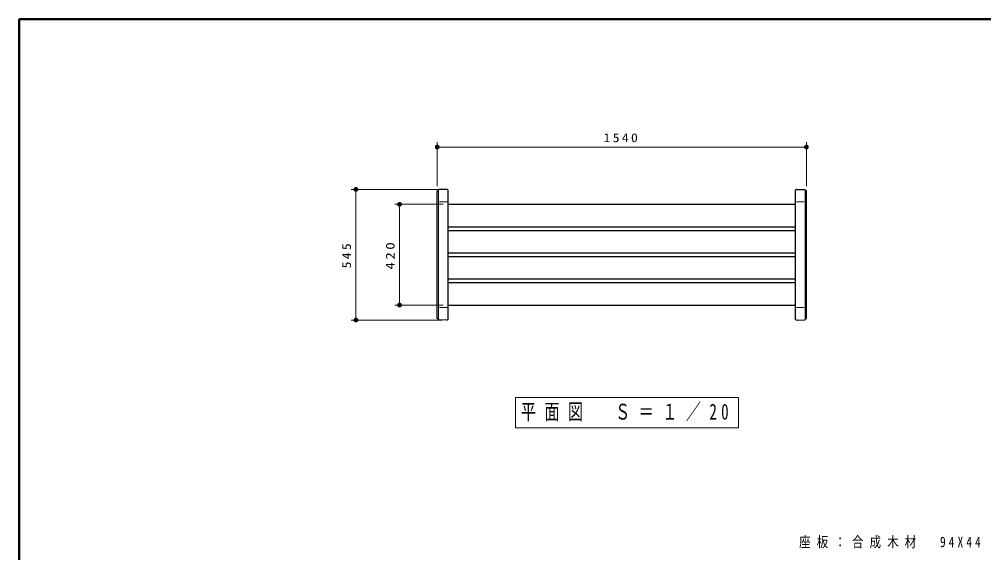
# Model space of a CAD drawing. Units: millimetres on the paper, scale 1:20. Extents: x -726 to 0, y -5 to 257.
# Drawn here: x -365 to -163.9, y 145.8 to 257 of the extents above; entities that cross this region are included whole.
import ezdxf

# ---------------------------------------------------------------- set-up
doc = ezdxf.new("R2010")
doc.units = ezdxf.units.MM
doc.layers.add('1_20', color=7, linetype='Continuous', lineweight=25)
doc.layers.add('NAKAMURA図枠', color=7, linetype='Continuous', lineweight=13)
doc.styles.add('ＭＳ ゴシック', font='')
doc.styles.get('ＭＳ ゴシック').set_extended_font_data('MS Gothic')

# ---------------------------------------------------------------- blocks, each defined once
blk = doc.blocks.new('filled_dot')
at = {"color": 0, "linetype": 'Continuous', "lineweight": -2, "const_width": 1.25}
blk.add_lwpolyline([(-0.625, 0, 1), (0.625, 0, 1)], format="xyb", close=True, dxfattribs=at)

msp = doc.modelspace()

# ---------------------------------------------------------------- linework, layer by layer
at = {"layer": '1_20', "lineweight": 13}
for p, q in [((-277.825, 222.212), (-277.825, 231.363)), ((-200.839, 222.212), (-200.839, 231.363)), ((-277.825, 230.363), (-200.839, 230.363)), ((-276.782, 221.549), (-295.791, 221.549)), ((-294.791, 194.299), (-294.791, 221.549)), ((-277.563, 194.472), (-277.563, 221.376)), ((-201.1, 194.472), (-201.1, 221.376)), ((-276.582, 218.424), (-286.688, 218.424)), ((-285.688, 197.424), (-285.688, 218.424)), ((-275.775, 218.924), (-277.362, 218.924)), ((-202.889, 218.924), (-201.301, 218.924)), ((-276.582, 197.424), (-286.688, 197.424)), ((-275.775, 196.924), (-277.362, 196.924)), ((-202.889, 196.924), (-201.301, 196.924)), ((-276.782, 194.299), (-295.791, 194.299)), ((-215.028, 178.153), (-261.528, 178.153)), ((-261.528, 178.153), (-261.528, 171.853)), ((-215.028, 171.853), (-215.028, 178.153)), ((-261.528, 171.853), (-215.028, 171.853))]:
    msp.add_line(p, q, dxfattribs=at)
at = {"layer": '1_20'}
for p, q in [((-275.782, 221.549), (-277.478, 221.499)), ((-275.582, 194.447), (-275.582, 221.402)), ((-203.082, 194.447), (-203.082, 221.402)), ((-202.882, 221.549), (-201.185, 221.499)), ((-277.825, 194.637), (-277.825, 221.212)), ((-200.839, 194.637), (-200.839, 221.212)), ((-275.582, 218.424), (-203.082, 218.424)), ((-275.582, 213.724), (-203.082, 213.724)), ((-275.582, 212.991), (-203.082, 212.991)), ((-275.582, 208.291), (-203.082, 208.291)), ((-275.582, 207.558), (-203.082, 207.558)), ((-275.582, 202.858), (-203.082, 202.858)), ((-275.582, 202.124), (-203.082, 202.124)), ((-275.582, 197.424), (-203.082, 197.424)), ((-275.782, 194.299), (-277.478, 194.35)), ((-202.882, 194.299), (-201.185, 194.35))]:
    msp.add_line(p, q, dxfattribs=at)
for centre, radius, start, end in [((-277.775, 221.212), 0.05, 92.70761, 180), ((-277.788, 221.486), 0.225, 272.70761, 344.37567), ((-277.475, 221.399), 0.1, 92, 164.3757), ((-275.775, 221.349), 0.2, 360, 92), ((-202.889, 221.349), 0.2, 88, 180), ((-201.189, 221.399), 0.1, 15.6243, 88), ((-200.876, 221.486), 0.225, 195.62433, 267.29239), ((-200.889, 221.212), 0.05, 360, 87.29239), ((-277.775, 194.637), 0.05, 180.00001, 267.29239), ((-277.788, 194.362), 0.225, 15.62433, 87.29239), ((-277.475, 194.45), 0.1, 195.6243, 268), ((-275.775, 194.499), 0.2, 268.00001, 0), ((-202.889, 194.499), 0.2, 180, 271.99999), ((-201.189, 194.45), 0.1, 272, 344.3757), ((-200.876, 194.362), 0.225, 92.70761, 164.37567), ((-200.889, 194.637), 0.05, 272.70761, 359.99999)]:
    msp.add_arc(centre, radius, start, end, dxfattribs=at)
at = {"layer": 'NAKAMURA図枠', "lineweight": 50}
for p, q in [((-365, 257), (-365, 0)), ((0, 257), (-365, 257))]:
    msp.add_line(p, q, dxfattribs=at)

# ---------------------------------------------------------------- block references
at = {"layer": '1_20', "lineweight": 13, "xscale": 0.4, "yscale": 0.4}
msp.add_blockref('filled_dot', (-277.825, 230.363), dxfattribs=at)
for p, rotation in [((-200.839, 230.363), 180), ((-294.791, 221.549), 270), ((-285.688, 218.424), 270), ((-285.688, 197.424), 90), ((-294.791, 194.299), 90)]:
    msp.add_blockref('filled_dot', p, dxfattribs=dict(at, rotation=rotation))

# ---------------------------------------------------------------- texts
at = {"layer": '1_20', "style": 'ＭＳ ゴシック'}
for s, insert, char_height, attachment_point in [('\\T1.33;\\W1.15;1540', (-239.332, 231.363), 1.833, 8), ('\\T1.56;\\W0.7;平面図\u3000Ｓ＝１／20', (-238.278, 175.003), 3.299, 5), ('\\T1.53;\\W0.8;座板：合成木材\u300094X44', (-202.354, 147.91), 2.199, 4)]:
    msp.add_mtext(s, dxfattribs=dict(at, insert=insert, char_height=char_height, attachment_point=attachment_point))
at = {"layer": '1_20', "char_height": 1.833, "attachment_point": 8, "rotation": 90, "style": 'ＭＳ ゴシック'}
for s, insert in [('\\T1.33;\\W1.15;545', (-295.791, 207.924)), ('\\T1.33;\\W1.25;420', (-286.688, 207.924))]:
    msp.add_mtext(s, dxfattribs=dict(at, insert=insert))

doc.saveas('drawing.dxf')
